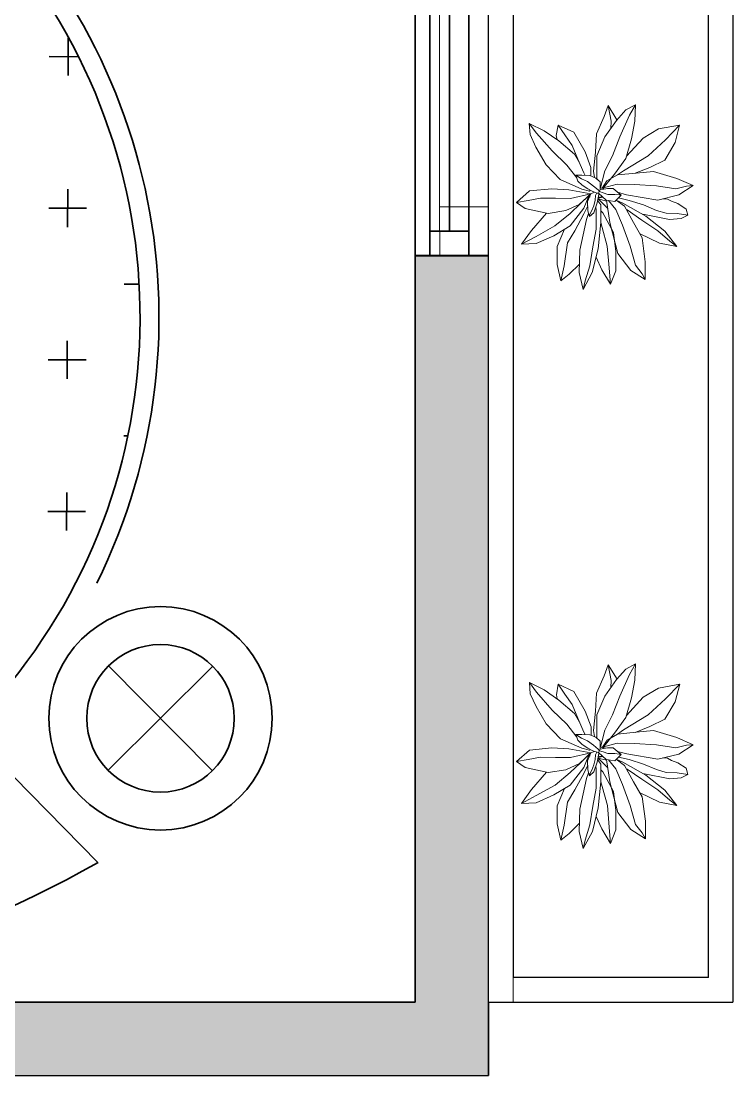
# Model space of a CAD drawing. Header units: millimetres. Extents: x -234375 to -184638, y -91483 to -70216.
# Drawn here: x -221326 to -219869, y -88785 to -86626 of the extents above; entities that cross this region are included whole.
import ezdxf

# ---------------------------------------------------------------- set-up
doc = ezdxf.new("R2010")
doc.units = ezdxf.units.MM
doc.header["$MEASUREMENT"] = 0
doc.linetypes.add('Wipeout_Contour', pattern=[20000, 0, -20000])
for name, color, linetype, lineweight in [('New_0_Pen_No__7', 7, 'Continuous', 35), ('New_Archicad Windows_Pen_No__27', 7, 'Continuous', 35), ('New_Drawing & Figure_Pen_No__11', 171, 'Continuous', 18), ('New_Drawing & Figure_Pen_No__2', 8, 'Continuous', 15), ('New_Drawing & Figure_Pen_No__7', 7, 'Continuous', 35), ('New_Structural - Bearing_Pen_No__1', 7, 'Continuous', 13), ('New_Structural - Bearing_Pen_No__27', 7, 'Continuous', 35)]:
    doc.layers.add(name, color=color, linetype=linetype, lineweight=lineweight)
doc.layers.add('New_Archicad Windows', color=7, linetype='Continuous')
doc.layers.add('New_Structural - Bearing', color=7, linetype='Continuous')
for name, color, linetype, lineweight, true_color in [('New_Archicad Windows_Pen_No__23', 30, 'Continuous', 20, 0xff6600), ('New_Archicad Windows_Pen_No__3', 30, 'Continuous', 18, 0xff6600), ('New_Drawing & Figure_Pen_No__3', 30, 'Continuous', 18, 0xff6600), ('New_Structural - Bearing_Pen_No__160', 33, 'Continuous', 20, 0xb4a35c), ('New_Structural - Bearing_Pen_No__87', 251, 'Continuous', 20, 0x6a6a6a)]:
    doc.layers.add(name, color=color, linetype=linetype, lineweight=lineweight, true_color=true_color)

# ---------------------------------------------------------------- blocks, each defined once
blk = doc.blocks.new('Slab_2', base_point=(-219919.4, -88583.8))
at = {"layer": 'New_Structural - Bearing_Pen_No__1', "color": 7, "linetype": 'Continuous', "lineweight": 13, "flags": 128}
blk.add_lwpolyline([(-219919.4, -88583.8), (-219919.7, -83782.2), (-220319.7, -83782.3), (-220319.5, -88583.8)], close=True, dxfattribs=at)
blk = doc.blocks.new('Wall_37', base_point=(-220369.5, -88784.1))
at = {"layer": 'New_Structural - Bearing_Pen_No__160', "linetype": 'Continuous', "lineweight": 0, "true_color": 0x5a512e}
h = blk.add_hatch(color=59, dxfattribs=at)
h.paths.add_polyline_path([(-227034.7, -88635), (-227034.6, -88785), (-220519.5, -88784.1), (-220519.5, -88634.1)])
h.paths.add_polyline_path([(-223746.1, -88779.5), (-223746.1, -88639.5), (-223606.1, -88639.5), (-223606.1, -88779.5)], flags=0)
for points in [[(-220369.5, -88634.1), (-220519.5, -88634.1), (-220369.5, -88784.1)], [(-220519.5, -88634.1), (-220519.5, -88784.1), (-220369.5, -88784.1)]]:
    blk.add_hatch(color=59, dxfattribs=at).paths.add_polyline_path(points)
at = {"layer": 'New_Structural - Bearing_Pen_No__27', "color": 7, "linetype": 'Continuous', "lineweight": 35, "flags": 128}
for points in [[(-220519.5, -88634.1), (-227034.7, -88635)], [(-220369.5, -88784.1), (-220369.5, -88634.1)], [(-227034.6, -88785), (-220369.5, -88784.1)]]:
    blk.add_lwpolyline(points, dxfattribs=at)
blk = doc.blocks.new('2-Sash Sliding Window_2')
at = {"layer": 'New_Archicad Windows_Pen_No__23', "color": 30, "linetype": 'Continuous', "lineweight": 20, "true_color": 0xff6600}
for p, q in [((-1000, 0), (-900, 0)), ((-900, 0), (-900, -100)), ((-25, -100), (-25, 0)), ((-25, 0), (25, 0)), ((-25, 0), (25, 0)), ((25, 0), (25, -100)), ((900, -100), (900, 0)), ((900, 0), (1000, 0)), ((-900, -100), (-1000, -100)), ((25, -100), (-25, -100)), ((25, -100), (-25, -100)), ((1000, -100), (900, -100))]:
    blk.add_line(p, q, dxfattribs=at)
at = {"layer": 'New_Archicad Windows_Pen_No__27', "color": 7, "linetype": 'Continuous', "lineweight": 35}
for p, q in [((-1000, 0), (-1000, 50)), ((1000, 0), (1000, 50)), ((-1000, -100), (-1000, 0)), ((-1000, -100), (-1000, 0)), ((1000, -100), (1000, 0)), ((1000, -100), (1000, 0))]:
    blk.add_line(p, q, dxfattribs=at)
at = {"layer": 'New_Archicad Windows_Pen_No__3', "color": 30, "linetype": 'Continuous', "lineweight": 18, "true_color": 0xff6600}
for p, q in [((-1000, 50), (1000, 50)), ((-900, 0), (-25, 0)), ((25, 0), (900, 0)), ((-1000, -100), (1000, -100)), ((-25, -100), (-900, -100)), ((900, -100), (25, -100))]:
    blk.add_line(p, q, dxfattribs=at)
blk = doc.blocks.new('Wall_40', base_point=(-220369.9, -83606.5))
at = {"layer": 'New_Structural - Bearing_Pen_No__160', "linetype": 'Continuous', "lineweight": 0, "true_color": 0x5a512e}
blk.add_hatch(color=59, dxfattribs=at).paths.add_polyline_path([(-220369.6, -87106.5), (-220519.6, -87106.6), (-220519.5, -88634.1), (-220369.5, -88634.1)])
at = {"layer": 'New_Structural - Bearing_Pen_No__27', "color": 7, "linetype": 'Continuous', "lineweight": 35}
for p, q in [((-220469.6, -87106.6), (-220519.6, -87106.6)), ((-220369.6, -87106.5), (-220469.6, -87106.6))]:
    blk.add_line(p, q, dxfattribs=at)
at = {"layer": 'New_Structural - Bearing_Pen_No__27', "color": 7, "linetype": 'Continuous', "lineweight": 35, "flags": 128}
for points in [[(-220519.6, -87106.6), (-220519.5, -88634.1)], [(-220369.5, -88634.1), (-220369.6, -87106.5)]]:
    blk.add_lwpolyline(points, dxfattribs=at)
at = {"layer": 'New_Archicad Windows', "color": 21, "linetype": 'Continuous', "lineweight": 18, "true_color": 0xff9955, "zscale": 1000, "rotation": 90.00517873000538}
blk.add_blockref('2-Sash Sliding Window_2', (-220469.7, -86106.6), dxfattribs=at)
blk = doc.blocks.new('Wall_64', base_point=(-220369.5, -88633.8))
at = {"color": 254, "linetype": 'Wipeout_Contour', "lineweight": 0, "ltscale": 711196.114036}
blk.add_wipeout([(-219919.4, -88583.8), (-219869.4, -88633.8), (-219869.4, -88583.8)], dxfattribs=at).dxf.layer = 'New_Structural - Bearing'
at = {"color": 254, "linetype": 'Wipeout_Contour', "lineweight": 0, "ltscale": 949232.263847}
blk.add_wipeout([(-219919.4, -88583.8), (-220369.5, -88583.8), (-220369.5, -88633.8), (-219919.4, -88633.8)], dxfattribs=at).dxf.layer = 'New_Structural - Bearing'
at = {"layer": 'New_Structural - Bearing_Pen_No__87', "color": 251, "linetype": 'Continuous', "lineweight": 20, "true_color": 0x6a6a6a, "flags": 128}
blk.add_lwpolyline([(-220369.5, -88633.8), (-220369.5, -88583.8)], dxfattribs=at)
at = {"color": 254, "linetype": 'Wipeout_Contour', "lineweight": 0, "ltscale": 711260.62325}
blk.add_wipeout([(-219919.4, -88583.8), (-219919.4, -88633.8), (-219869.4, -88633.8)], dxfattribs=at).dxf.layer = 'New_Structural - Bearing'
at = {"layer": 'New_Structural - Bearing_Pen_No__87', "color": 251, "linetype": 'Continuous', "lineweight": 20, "true_color": 0x6a6a6a, "flags": 128}
for points in [[(-219919.4, -88583.8), (-220369.5, -88583.8)], [(-219869.4, -88633.8), (-219869.4, -88583.8)], [(-220369.5, -88633.8), (-219869.4, -88633.8)]]:
    blk.add_lwpolyline(points, dxfattribs=at)
blk = doc.blocks.new('Wall_65', base_point=(-219869.4, -88633.8))
at = {"color": 254, "linetype": 'Wipeout_Contour', "lineweight": 0, "ltscale": 944763.451804}
blk.add_wipeout([(-219919.7, -83782.2), (-219919.4, -88583.8), (-219869.4, -88583.8), (-219869.7, -83782.2)], dxfattribs=at).dxf.layer = 'New_Structural - Bearing'
at = {"layer": 'New_Structural - Bearing_Pen_No__87', "color": 251, "linetype": 'Continuous', "lineweight": 20, "true_color": 0x6a6a6a, "flags": 128}
for points in [[(-219869.4, -88583.8), (-219869.7, -83732.2)], [(-219919.7, -83782.2), (-219919.4, -88583.8)]]:
    blk.add_lwpolyline(points, dxfattribs=at)
blk = doc.blocks.new('Wall_67', base_point=(-220369.7, -83732.3))
at = {"color": 254, "linetype": 'Wipeout_Contour', "lineweight": 0, "ltscale": 946477.037626}
blk.add_wipeout([(-220369.7, -83782.3), (-220369.5, -88633.8), (-220319.5, -88633.8), (-220319.7, -83782.3)], dxfattribs=at).dxf.layer = 'New_Structural - Bearing'
at = {"layer": 'New_Structural - Bearing_Pen_No__87', "color": 251, "linetype": 'Continuous', "lineweight": 20, "true_color": 0x6a6a6a, "flags": 128}
for points in [[(-220369.7, -83782.3), (-220369.5, -88633.8)], [(-220319.5, -88633.8), (-220319.7, -83782.3)], [(-220369.5, -88633.8), (-220319.5, -88633.8)]]:
    blk.add_lwpolyline(points, dxfattribs=at)

msp = doc.modelspace()

# ---------------------------------------------------------------- linework, layer by layer
at = {"layer": 'New_0_Pen_No__7', "color": 7, "linetype": 'Continuous', "lineweight": 35}
for p, q in [((-219869.7, -83732.2), (-219869.4, -88633.8)), ((-220519.6, -87106.1), (-220369.6, -87106.1)), ((-220519.6, -88634.1), (-220519.6, -87106.1)), ((-220369.6, -87106.1), (-220369.5, -88634.1)), ((-223701.2, -88634.1), (-220519.6, -88633.8)), ((-220647.6, -88634.1), (-223305.2, -88634.4)), ((-219869.4, -88633.8), (-220369.5, -88633.8))]:
    msp.add_line(p, q, dxfattribs=at)
msp.add_lwpolyline([(-220319.5, -88583.8), (-220319.7, -83782.3), (-219919.7, -83782.3), (-219919.4, -88583.8)], close=True, dxfattribs=at)
at = {"layer": 'New_Drawing & Figure_Pen_No__11', "color": 171, "linetype": 'Continuous', "lineweight": 18}
for points in [[(-220140.4, -86967.9), (-220131.7, -86933.1), (-220115.7, -86902.2), (-220100.9, -86863.4), (-220080.8, -86819.2), (-220068.8, -86797.7)], [(-220119.3, -86846.1), (-220118.3, -86831.4), (-220124.6, -86799.3)], [(-220189, -86947.3), (-220209.6, -86921.4), (-220239.1, -86892.1), (-220271.4, -86855.8), (-220286.1, -86836.1)], [(-220171.6, -86942.2), (-220174.6, -86937.1), (-220186.7, -86908.9), (-220198.7, -86880.8), (-220213.5, -86859.4), (-220226.9, -86839.3)], [(-219978.5, -86839.2), (-220007.4, -86869.3), (-220043.2, -86902.2), (-220093.7, -86932.9), (-220105.5, -86941.2)], [(-220190.7, -86942), (-220179, -86949.4), (-220167, -86954.9), (-220154.9, -86964.3), (-220145.3, -86971.9), (-220142.8, -86975.4), (-220135, -86977.6), (-220125.4, -86981.1), (-220111.3, -86981.1), (-220102, -86982.1), (-220098.2, -86982.8)], [(-220136.7, -86968.4), (-220106.5, -86959.9), (-220071.7, -86960.7), (-220025.9, -86963.4), (-219986.1, -86969.4), (-219964.7, -86964.2), (-219951, -86963)], [(-220160.1, -86980), (-220201.7, -86989.4), (-220232.3, -86989), (-220262.9, -86988.6), (-220288.5, -86993.3), (-220312.3, -86997.4)], [(-220165.2, -86984), (-220181.3, -87000), (-220202.7, -87020.1), (-220233.6, -87045.6), (-220272.4, -87067), (-220301.9, -87083.1)], [(-220148.1, -86978.2), (-220151, -86983.6), (-220151.2, -86993.2), (-220154.3, -87004.5), (-220158.6, -87015.3), (-220162.7, -87022.9), (-220162.9, -87026.6)], [(-220221.4, -87158.2), (-220215.1, -87127.6), (-220208.3, -87080.5), (-220193, -87055.5), (-220174.3, -87020.9), (-220166.6, -87004.6)], [(-220149.9, -87006.3), (-220149.2, -87013.4), (-220149.2, -87052.3), (-220155.9, -87088.5), (-220162.5, -87127.3), (-220171.9, -87158.1), (-220175.9, -87175.6)], [(-220124.2, -86993.8), (-220109, -87012.1), (-220095.6, -87044.3), (-220079.5, -87087.1), (-220068.8, -87126), (-220055.4, -87143.4), (-220048.7, -87155.5)], [(-219962, -87023.7), (-219983.6, -87020.3), (-220005.7, -87019.7), (-220026.1, -87014.1), (-220052.2, -87002.7), (-220081.8, -86993.6), (-220103.6, -86988.2)], [(-220087.8, -87012.2), (-220086.1, -87012.9), (-220055.7, -87033.7), (-220022.9, -87055.6), (-219998.6, -87076.7), (-219984.3, -87087.5)], [(-220139.8, -87038.9), (-220137.2, -87048.8), (-220126.5, -87087.3), (-220122.7, -87131.5), (-220119.9, -87165)], [(-220140.4, -88112.1), (-220131.7, -88077.2), (-220115.6, -88046.4), (-220100.9, -88007.6), (-220080.8, -87963.3), (-220068.7, -87941.9)], [(-220119.2, -87990.2), (-220118.3, -87975.6), (-220124.5, -87943.5)], [(-220188.9, -88091.5), (-220209.6, -88065.5), (-220239.1, -88036.3), (-220271.3, -88000), (-220286, -87980.2)], [(-220171.6, -88086.4), (-220174.6, -88081.3), (-220186.6, -88053.1), (-220198.7, -88025), (-220213.4, -88003.5), (-220226.8, -87983.5)], [(-219978.4, -87983.4), (-220007.4, -88013.5), (-220043.1, -88046.4), (-220093.6, -88077.1), (-220105.5, -88085.4)], [(-220190.7, -88086.2), (-220179, -88093.6), (-220166.9, -88099.1), (-220154.8, -88108.5), (-220145.2, -88116.1), (-220142.7, -88119.6), (-220135, -88121.8), (-220125.3, -88125.3), (-220111.2, -88125.3), (-220102, -88126.3), (-220098.2, -88127)], [(-220136.6, -88112.6), (-220106.4, -88104), (-220071.6, -88104.9), (-220025.9, -88107.6), (-219986, -88113.6), (-219964.7, -88108.4), (-219950.9, -88107.2)], [(-220160, -88124.2), (-220201.7, -88133.6), (-220232.3, -88133.2), (-220262.9, -88132.7), (-220288.5, -88137.5), (-220312.3, -88141.6)], [(-220165.2, -88128.2), (-220181.3, -88144.2), (-220202.7, -88164.3), (-220233.5, -88189.8), (-220272.4, -88211.2), (-220301.8, -88227.3)], [(-220148, -88122.4), (-220150.9, -88127.8), (-220151.1, -88137.4), (-220154.2, -88148.7), (-220158.5, -88159.5), (-220162.6, -88167.1), (-220162.9, -88170.7)], [(-220221.3, -88302.4), (-220215.1, -88271.8), (-220208.3, -88224.7), (-220193, -88199.7), (-220174.2, -88165.1), (-220166.6, -88148.8)], [(-220149.8, -88150.5), (-220149.1, -88157.6), (-220149.1, -88196.5), (-220155.8, -88232.7), (-220162.5, -88271.5), (-220171.9, -88302.3), (-220175.9, -88319.7)], [(-220124.1, -88138), (-220108.9, -88156.3), (-220095.5, -88188.4), (-220079.4, -88231.3), (-220068.7, -88270.2), (-220055.3, -88287.6), (-220048.6, -88299.6)], [(-219961.9, -88167.9), (-219983.5, -88164.5), (-220005.7, -88163.9), (-220026.1, -88158.2), (-220052.2, -88146.9), (-220081.7, -88137.8), (-220103.5, -88132.4)], [(-220087.7, -88156.3), (-220086, -88157.1), (-220055.7, -88177.9), (-220022.9, -88199.8), (-219998.5, -88220.9), (-219984.3, -88231.6)], [(-220139.7, -88183.1), (-220137.2, -88193), (-220126.4, -88231.5), (-220122.6, -88275.7), (-220119.9, -88309.2)]]:
    msp.add_lwpolyline(points, dxfattribs=at)
at = {"layer": 'New_Drawing & Figure_Pen_No__2', "color": 8, "linetype": 'Continuous', "lineweight": 15}
for points in [[(-220141.2, -86971.6), (-220141.4, -86955.6), (-220149.9, -86947.7), (-220162.4, -86942.5), (-220178.8, -86942), (-220190.7, -86942), (-220186.8, -86953.9), (-220178.3, -86962.4), (-220166.3, -86969.8), (-220156.1, -86975.5), (-220147.6, -86978.3), (-220144.2, -86978.9)], [(-220152.5, -86976.7), (-220160.1, -86980), (-220166.9, -86995.9), (-220166.3, -87014.6), (-220162.9, -87026.6), (-220154.4, -87018.6), (-220147, -86998.7), (-220143.6, -86981.1), (-220144.2, -86978.9)], [(-220145.4, -86990.4), (-220127.9, -86995)], [(-220145.4, -86990.4), (-220125.5, -87010.2)], [(-220141.1, -88115.8), (-220141.3, -88099.8), (-220149.8, -88091.8), (-220162.3, -88086.7), (-220178.8, -88086.2), (-220190.7, -88086.2), (-220186.7, -88098.1), (-220178.2, -88106.6), (-220166.3, -88114), (-220156.1, -88119.7), (-220147.6, -88122.5), (-220144.2, -88123.1)], [(-220152.5, -88120.8), (-220160, -88124.2), (-220166.9, -88140.1), (-220166.3, -88158.8), (-220162.9, -88170.7), (-220154.4, -88162.8), (-220147, -88142.9), (-220143.6, -88125.3), (-220144.2, -88123.1)], [(-220145.4, -88134.6), (-220127.9, -88139.2)], [(-220145.4, -88134.6), (-220125.5, -88154.4)]]:
    msp.add_lwpolyline(points, dxfattribs=at)
for points in [[(-220144.2, -86978.9), (-220128.9, -86993.1), (-220111.3, -86995.9), (-220098.2, -86982.8), (-220114.7, -86969.2), (-220126, -86969.2), (-220141.4, -86972.1)], [(-220144.2, -88123.1), (-220128.8, -88137.2), (-220111.2, -88140.1), (-220098.2, -88127), (-220114.6, -88113.4), (-220126, -88113.4), (-220141.3, -88116.2)]]:
    msp.add_lwpolyline(points, close=True, dxfattribs=at)
at = {"layer": 'New_Drawing & Figure_Pen_No__3', "color": 30, "linetype": 'Continuous', "lineweight": 18, "true_color": 0xff6600}
for points in [[(-220106.7, -86828.8), (-220124.6, -86799.3), (-220133.2, -86821.9), (-220148.9, -86857.4), (-220150.8, -86894.7), (-220155, -86933.9), (-220152.6, -86946.6)], [(-220141.2, -86967.7), (-220135.8, -86969.2), (-220111.6, -86939.7), (-220088.9, -86907.6), (-220076.8, -86867.4), (-220070.1, -86831.2), (-220068.8, -86797.7), (-220088.9, -86808.4), (-220107.6, -86829.9), (-220131.7, -86863.4), (-220147.8, -86902.2), (-220147.8, -86950.5)], [(-220183.4, -86916.6), (-220193.8, -86899), (-220225.7, -86871.7), (-220256, -86850.9), (-220286.1, -86836.1), (-220284.4, -86858.8), (-220272.5, -86884.6), (-220251.6, -86920.3), (-220222.7, -86950.7), (-220178.6, -86970.3), (-220162.8, -86974.4), (-220161.3, -86972.6)], [(-220159.9, -86943.6), (-220159.9, -86926.4), (-220171.9, -86894.2), (-220194.7, -86854), (-220226.9, -86839.3), (-220230.9, -86860.7), (-220229.2, -86869.3)], [(-220087.5, -86903), (-220053.4, -86865.9), (-220021.6, -86847.2), (-219978.5, -86839.2), (-219987.5, -86875), (-220009.1, -86910.8), (-220039.8, -86926.1), (-220069.8, -86937.9)], [(-220105.6, -86976.7), (-220086.9, -86981.8), (-220022.8, -86992.6), (-219980.1, -86982.3), (-219951, -86963), (-219984, -86948.3), (-220032.1, -86934.3), (-220067.3, -86937.7), (-220105.5, -86941.2), (-220127.2, -86953.6), (-220136.7, -86968.4), (-220130.6, -86970.1)], [(-220251.1, -87019.5), (-220281.8, -87055), (-220301.9, -87083.1), (-220272.4, -87081.8), (-220236.2, -87065.7), (-220202.7, -87045.6), (-220174.6, -87009.4), (-220163.9, -86982.6)], [(-220164.7, -87020.3), (-220169.3, -87032.2), (-220182.6, -87095.2), (-220184, -87140.7), (-220175.9, -87175.6), (-220157.2, -87140.7), (-220145.1, -87092.5), (-220139.8, -87038.9), (-220139.8, -87002.7), (-220146.2, -86994.2)], [(-220128.2, -86993.2), (-220121, -87038.9), (-220104.9, -87101.9), (-220078.1, -87136.7), (-220048.7, -87155.5), (-220048.7, -87119.3), (-220055.4, -87069.7), (-220072.8, -87038.9), (-220091.5, -87005.4), (-220108.2, -86992.8)], [(-220060.5, -87060.9), (-220019.4, -87080.7), (-219984.3, -87087.5), (-220008.5, -87056.2), (-220047.7, -87025.6), (-220094.5, -86998.9), (-220108.2, -86992.8)], [(-220054.1, -87021.9), (-219998.9, -87032.8), (-219975.6, -87030.5), (-219962, -87023.7), (-219965.4, -87011.2), (-219982.4, -86999.9), (-219994.9, -86995.3), (-220003.4, -86990.8), (-220012.7, -86990.2)], [(-220149.4, -87109.7), (-220137.5, -87135.2), (-220119.9, -87165), (-220109.2, -87137.5), (-220109.2, -87097.9), (-220114, -87059.2), (-220135.6, -87018.8), (-220139.8, -87014.5)], [(-220214.4, -87052.6), (-220229.3, -87087.9), (-220229.3, -87124.8), (-220221.4, -87158.2), (-220204.4, -87144.6), (-220183.5, -87123.6)], [(-220106.6, -87972.9), (-220124.5, -87943.5), (-220133.1, -87966.1), (-220148.9, -88001.6), (-220150.8, -88038.9), (-220155, -88078.1), (-220152.5, -88090.7)], [(-220141.2, -88111.9), (-220135.7, -88113.4), (-220111.6, -88083.9), (-220088.8, -88051.8), (-220076.8, -88011.6), (-220070.1, -87975.4), (-220068.7, -87941.9), (-220088.8, -87952.6), (-220107.6, -87974.1), (-220131.7, -88007.6), (-220147.8, -88046.4), (-220147.8, -88094.7)], [(-220183.3, -88060.8), (-220193.8, -88043.2), (-220225.6, -88015.9), (-220255.9, -87995.1), (-220286, -87980.2), (-220284.4, -88003), (-220272.4, -88028.8), (-220251.6, -88064.5), (-220222.6, -88094.9), (-220178.5, -88114.5), (-220162.8, -88118.6), (-220161.2, -88116.8)], [(-220159.8, -88087.7), (-220159.8, -88070.5), (-220171.9, -88038.4), (-220194.7, -87998.2), (-220226.8, -87983.5), (-220230.8, -88004.9), (-220229.1, -88013.5)], [(-220087.4, -88047.2), (-220053.3, -88010.1), (-220021.6, -87991.4), (-219978.4, -87983.4), (-219987.5, -88019.2), (-220009.1, -88054.9), (-220039.7, -88070.3), (-220069.7, -88082.1)], [(-220105.5, -88120.9), (-220086.8, -88125.9), (-220022.8, -88136.8), (-219980, -88126.5), (-219950.9, -88107.2), (-219984, -88092.5), (-220032, -88078.5), (-220067.3, -88081.9), (-220105.5, -88085.4), (-220127.1, -88097.8), (-220136.6, -88112.6), (-220130.5, -88114.2)], [(-220251, -88163.7), (-220281.7, -88199.2), (-220301.8, -88227.3), (-220272.4, -88226), (-220236.2, -88209.9), (-220202.7, -88189.8), (-220174.6, -88153.6), (-220163.8, -88126.8)], [(-220164.7, -88164.5), (-220169.2, -88176.4), (-220182.6, -88239.4), (-220183.9, -88284.9), (-220175.9, -88319.7), (-220157.1, -88284.9), (-220145.1, -88236.7), (-220139.7, -88183.1), (-220139.7, -88146.9), (-220146.1, -88138.4)], [(-220128.2, -88137.3), (-220121, -88183.1), (-220104.9, -88246.1), (-220078.1, -88280.9), (-220048.6, -88299.6), (-220048.6, -88263.5), (-220055.3, -88213.9), (-220072.7, -88183.1), (-220091.5, -88149.6), (-220108.1, -88137)], [(-220060.4, -88205.1), (-220019.4, -88224.8), (-219984.3, -88231.6), (-220008.5, -88200.3), (-220047.7, -88169.7), (-220094.5, -88143.1), (-220108.1, -88137)], [(-220054.1, -88166.1), (-219998.8, -88177), (-219975.6, -88174.7), (-219961.9, -88167.9), (-219965.4, -88155.4), (-219982.4, -88144.1), (-219994.9, -88139.5), (-220003.4, -88135), (-220012.6, -88134.4)], [(-220149.4, -88253.9), (-220137.4, -88279.4), (-220119.9, -88309.2), (-220109.1, -88281.7), (-220109.1, -88242.1), (-220113.9, -88203.3), (-220135.5, -88162.9), (-220139.7, -88158.6)], [(-220214.3, -88196.8), (-220229.3, -88232), (-220229.3, -88268.9), (-220221.3, -88302.4), (-220204.3, -88288.8), (-220183.4, -88267.8)]]:
    msp.add_lwpolyline(points, dxfattribs=at)
for points in [[(-220183.8, -87001.8), (-220160.1, -86980), (-220205.5, -86971.6), (-220239.8, -86969.5), (-220285.8, -86974), (-220312.3, -86997.4), (-220294.4, -87009.8), (-220247.7, -87020.3), (-220211.4, -87014.4)], [(-220183.7, -88145.9), (-220160, -88124.2), (-220205.5, -88115.7), (-220239.8, -88113.7), (-220285.7, -88118.2), (-220312.3, -88141.6), (-220294.3, -88154), (-220247.6, -88164.4), (-220211.3, -88158.6)]]:
    msp.add_lwpolyline(points, close=True, dxfattribs=at)
at = {"layer": 'New_Drawing & Figure_Pen_No__7', "color": 7, "linetype": 'Continuous', "lineweight": 35}
for p, q in [((-219869.7, -83732.2), (-219869.4, -88633.8)), ((-220519.7, -85101.4), (-220519.6, -87106.1)), ((-220489.7, -85101.4), (-220489.6, -87106.1)), ((-220409.7, -85101.4), (-220409.6, -87106.1)), ((-220369.7, -85101.4), (-220369.6, -87106.1)), ((-220449.7, -85151.4), (-220449.6, -87056.1)), ((-221229.8, -86660.5), (-221230.1, -86738)), ((-221268.7, -86699.1), (-221209, -86699.3)), ((-221230.9, -86970.7), (-221231.2, -87048.2)), ((-221269.8, -87009.3), (-221192.3, -87009.6)), ((-220409.6, -87056.1), (-220489.6, -87056.1)), ((-220519.6, -87106.1), (-220369.6, -87106.1)), ((-220519.6, -88634.1), (-220519.6, -87106.1)), ((-220369.6, -87106.1), (-220369.5, -88634.1)), ((-221115.2, -87165), (-221084.7, -87165.1)), ((-221232, -87280.9), (-221232.2, -87358.4)), ((-221270.9, -87319.5), (-221193.3, -87319.8)), ((-221116.3, -87475.2), (-221108, -87475.2)), ((-221233, -87591.1), (-221233.3, -87668.7)), ((-221271.9, -87629.7), (-221194.4, -87630)), ((-220933.9, -87946.8), (-221148.2, -88159.6)), ((-221147.5, -87946.1), (-220934.6, -88160.4)), ((-221435.5, -88077.1), (-221168.9, -88348.2)), ((-223701.2, -88634.1), (-220519.6, -88633.8)), ((-220647.6, -88634.1), (-223305.2, -88634.4)), ((-219869.4, -88633.8), (-220369.5, -88633.8))]:
    msp.add_line(p, q, dxfattribs=at)
msp.add_lwpolyline([(-220319.5, -88583.8), (-220319.7, -83782.3), (-219919.7, -83782.3), (-219919.4, -88583.8)], close=True, dxfattribs=at)
for points in [[(-220162.9, -86986.5), (-220163.9, -86982.6)], [(-220136.3, -86986.2), (-220145, -86988.2)], [(-220162.8, -88130.7), (-220163.8, -88126.8)], [(-220136.2, -88130.4), (-220144.9, -88132.4)]]:
    msp.add_lwpolyline(points, dxfattribs=at)
for radius in [228.6, 151]:
    msp.add_circle((-221041, -88053.2), radius, dxfattribs=at)
for centre, radius, start, end in [((-222271, -87232.2), 1226.9, 333.6537, 206.0244), ((-222271, -87232.2), 1188.2, 316.9015, 206.0244), ((-222248.8, -86453.5), 2180.8, 239.1562, 299.6825)]:
    msp.add_arc(centre, radius, start, end, dxfattribs=at)

# ---------------------------------------------------------------- block references
at = {"layer": 'New_Structural - Bearing', "color": 7, "lineweight": 35}
for name, p in [('Wall_40', (-220369.9, -83606.5)), ('Wall_37', (-220369.5, -88784.1))]:
    msp.add_blockref(name, p, dxfattribs=at)
at = {"layer": 'New_Structural - Bearing', "color": 7, "linetype": 'Continuous', "lineweight": 13}
msp.add_blockref('Slab_2', (-219919.4, -88583.8), dxfattribs=at)

# ---------------------------------------------------------------- next in the draw order: block references
at = {"layer": 'New_Structural - Bearing', "color": 7, "lineweight": 35}
msp.add_blockref('Wall_64', (-220369.5, -88633.8), dxfattribs=at)

# ---------------------------------------------------------------- next in the draw order: block references
for name, p in [('Wall_65', (-219869.4, -88633.8)), ('Wall_67', (-220369.7, -83732.3))]:
    msp.add_blockref(name, p, dxfattribs=at)

doc.saveas('drawing.dxf')
